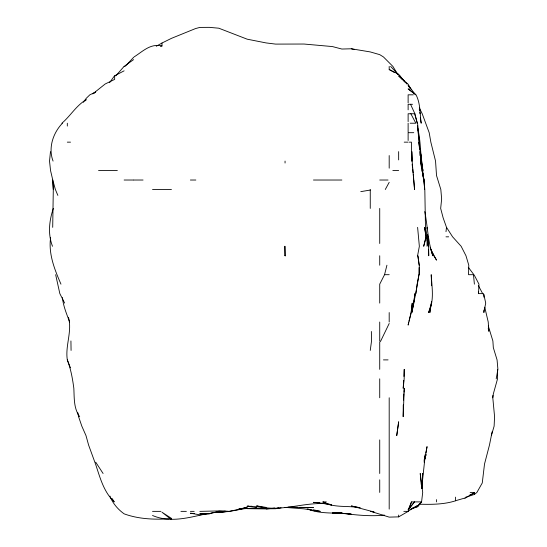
<?xml version="1.0" encoding="UTF-8"?>
<svg xmlns="http://www.w3.org/2000/svg" width="547" height="547" viewBox="0 0 547 547"><rect width="100%" height="100%" fill="white"/><g stroke="black" fill="none" stroke-linecap="round" stroke-linejoin="round"><path stroke-width="0.82" d="M411.754 161.085L411.419 142.152L409.327 142.152M497.585 369.355L497.538 378.825L493.326 393.922L492.799 397.758L494.577 416.691L494.119 426.161L491.356 435.624L489.456 445.094L484.519 464.027L482.263 482.96L476.909 492.43L474.393 494.433L465.716 497.202M52.703 227.354L53.298 189.488L52.765 180.025L50.55 170.555L49.524 161.085L50.481 151.622M68.464 317.287C72.375 331.373 65.086 345.615 67.302 359.892M403.262 404.855L403.16 416.691L404.281 388.295L403.953 392.233M403.419 400.124L403.823 393.813M403.946 376.459L404.226 369.355L404.171 378.825L403.187 388.295L403.741 380.404M483.856 310.046L483.856 312.556L485.715 303.093L483.856 294.58L482.652 293.623L478.516 293.623L478.974 284.16L474.393 275.367L468.3 267.251M427.057 240.53L427.255 236.824L425.477 227.354L424.821 189.488L423.973 180.025L420.609 161.085L420.212 151.622L418.797 142.152L419.583 149.256M492.799 397.758L492.929 395.392M421.983 488.485L422.694 473.49L422.263 482.96L425.299 454.557L424.212 461.661M50.611 237.61C48.307 253.87 54.597 269.534 60.97 284.16M430.448 307.038L429.867 312.556L431.549 301.513L431.487 303.093L428.595 312.556C434.503 300.556 431.898 287.401 431.214 274.69L431.597 285.732M411.276 508.648L417.587 506.351L421.58 501.893L422.701 492.43L420.226 473.49L421.231 484.539M445.99 231.682L446.509 227.354L443.152 217.891L440.67 208.421L441.641 198.958L440.827 189.488L436.52 175.539L435.549 161.085L430.845 142.152L429.19 132.689L422.209 113.755L419.364 107.93M411.084 312.556L412.233 303.093L411.255 312.556L408.124 325.089L408.616 322.792M413.778 302.3L414.879 293.623L413.819 303.093L411.269 312.556L413.676 303.093L411.877 312.556L413.689 303.093M370.257 350.422L371.536 340.959L371.358 331.489M496.204 378.825L497.907 369.355L497.073 359.892L493.326 347.625L492.881 340.959L488.286 325.971M425.901 452.971L427.057 446.619L424.178 462.447M417.587 255.75L419.351 246.287L417.607 227.354M491.356 435.624L492.177 431.679M413.86 302.3L415.741 293.623M408.971 321.233L410.886 313.349M379.721 303.093L379.721 284.16L384.548 274.69L386.927 265.22M424.821 457.716L425.614 454.557M53.326 208.421C49.209 220.742 47.692 233.897 52.491 246.287M424.185 460.868L426.086 454.557L424.096 460.082M374.004 511.93L370.729 511.363L389.19 517.127L398.654 516.874L408.199 511.363L411.501 501.893L421.58 501.893M408.739 508.546L411.501 501.893M389.19 323.503L380.739 340.959L379.721 342.128L379.721 369.355M385.293 189.488L389.19 182.336M109.612 82.652L114.46 75.889L124.121 70.83M83.308 102.296L86.248 98.316L89.845 94.822L95.718 92.033L93.64 93.428M408.124 510.023L414.53 501.893L408.124 509.476M410.489 509.236L417.587 506.748L421.477 501.893L417.587 506.351L414.435 507.233M62.447 123.219C52.991 132.996 48.054 148.039 53.066 161.085M115.752 75.889L124.073 66.419L133.584 59.616M125.714 65.818L133.584 57.367M85.147 100.819L86.248 99.663C76.313 105.468 70.529 115.848 61.914 123.219M92.751 93.906L105.181 83.985L114.651 79.404L114.651 75.889M134.056 56.95C142.911 51.356 150.473 43.172 161.987 45.989L161.987 43.022L171.45 38.352L195.573 28.553L199.853 27.412L209.316 27.35L218.786 28.198L247.189 39.186L266.122 42.926L275.585 44.102L303.988 44.034L332.391 46.563L341.854 49.039L351.324 48.779L370.257 51.924L379.721 54.645L383.461 56.95L392.903 66.419L397.772 74.433M408.124 511.117L417.587 505.64L415.405 506.597M464.923 498.303L474.393 492.82L474.393 494.433M156.244 46.269L161.987 43.022M469.292 495.315L474.393 492.82M412.493 508.245L414.674 507.267M455.46 500.833C443.774 504.539 431.303 504.539 419.166 504.19M464.923 498.023L455.46 500.758L455.46 497.141M218.26 511.363L209.316 513.859L199.853 513.51L209.316 513.681L199.853 514.816L190.383 513.23L194.329 513.517M238.506 509.373L247.189 507.144L237.719 509.975L229.453 511.363L218.786 510.932L199.853 511.363M208.53 513.359C190.089 517.188 170.876 523.39 152.517 515.479M160.408 46.29L161.987 45.989M360.788 191.648L370.257 190.041M281.11 507.855L275.585 508.731L266.122 508.785L274.799 508.211L266.122 508.922L247.189 508.662L256.652 507.896L238.506 509.093M225.282 511.13L210.896 512.99M238.506 509.455L247.189 508.122L241.665 508.71M248.762 506.296L247.189 506.495L251.921 506.235M277.165 508.04L278.744 507.889M384.459 515.124C368.904 516.703 353.341 514.665 337.909 512.847M169.085 518.829C154.022 519.705 138.37 519.089 124.121 513.838C117.926 509.394 112.627 503.274 109.947 496.067M326.867 503.787C303.202 501.818 280.037 512.854 256.652 505.879L266.122 507.418L247.189 506.16L248.762 506.132M241.665 508.525L244.03 508.423M241.665 508.491L243.244 508.436L228.249 511.582L220.366 512.081L228.249 511.363L218.786 511.171M288.207 507.131L297.677 507.233M285.055 507.411L313.452 507.616L299.257 507.336M213.262 512.532L218.786 512.464L228.229 511.363M124.121 66.419L125.154 66.419M413.341 94.822L408.124 94.822L408.124 102.904M412.527 104.286L408.124 104.286L408.124 109.844M414.865 114.542L417.293 123.219L414.893 113.755L408.124 113.755L408.124 121.619M410.141 123.219L415.843 123.219L410.852 113.755M413.758 132.689L408.124 132.689L408.124 140.504M67.315 142.152L70.515 142.152M404.212 142.152L408.124 142.152M98.542 170.555L117.345 170.555M392.835 170.555L398.654 170.555M124.121 180.025L133.584 180.025M133.878 180.025L143.054 180.025M190.383 180.025L195.84 180.025M313.452 180.025L341.854 180.025M379.721 180.025L388.021 180.025M152.517 189.488L171.45 189.488M445.99 236.824L448.663 236.824M284.748 246.287L285.055 255.757L285.589 255.757L285.055 255.613M384.548 274.69L389.19 274.69M383.454 359.892L388.076 359.892M470.153 492.43L474.393 492.43M322.921 501.893L326.306 501.893M152.517 511.363L160.996 511.363M180.92 511.363L186.377 511.363M190.383 511.363L194.192 511.363M403.823 511.363L408.199 511.363M285.055 507.384L303.988 508.84L320.262 511.363L313.452 509.797M319.763 502.72L313.452 502.344L322.921 503.336L331.598 505.052M337.123 512.778L351.324 514.132C336.931 512.101 321.684 514.72 307.934 509.086M360.001 507.787C347.66 505.325 334.381 508.197 322.921 502.037L331.598 504.943M313.452 510.604L314.949 510.857M373.861 511.93L351.324 505.961L360.001 507.725M351.324 48.779L354.477 49.572M307.14 508.915L312.665 510.392M389.19 66.419L389.19 69.537L398.654 74.248L405.341 82.652M389.19 69.537L394.284 72.423M402.209 79.438L398.654 75.889L408.124 84.204L411.371 89.722M390.647 66.419L398.654 74.891M404.185 80.935L399.686 75.889L403.802 80.935M405.874 82.829L406.995 84.088M483.117 293.623L483.856 294.58L483.856 297.13M103.089 473.49L95.718 462.181M446.509 227.354L452.595 236.824L461.142 246.287L465.976 255.757L468.786 265.22L468.54 274.69L473.47 274.69L474.393 284.16M112.121 498.515L114.255 501.893C103.793 492.006 100.087 477.777 95.718 464.581L88.614 445.094L85.995 435.624L81.824 426.161L78.583 416.691L77.831 412.746M410.209 88.737L408.124 85.353L415.713 94.822L408.124 88.867L416.028 94.822C420.575 103.54 419.816 113.735 421.183 123.219L420.315 117.701M79.691 416.691C73.606 408.479 74.344 397.963 73.831 388.295C72.566 378.661 70.836 369.047 67.315 359.947L70.406 367.782M478.393 285.616L482.652 293.623M64.635 303.093L59.842 293.623L55.657 274.69M430.598 249.2L436.52 260.14L433.826 255.757L430.133 247.743M410.551 104.286L414.893 113.755M57.852 195.402L55.377 189.488L52.744 180.025L53.298 189.488M69.606 322.026C66.72 314.04 63.247 306.115 62.44 297.568M431.446 251.811L432.868 255.757C427.768 241.459 427.706 226.314 424.752 211.58M484.751 307.236L488.232 322.026L488.806 331.489M427.057 237.535L428.445 246.287L427.405 241.767L428.609 246.287L428.732 255.757L428.568 249.446M427.412 241.767L428.486 246.287M420.397 161.878L423.973 180.025L424.602 189.488L424.007 180.025L422.147 170.555L423.399 178.445M488.239 328.337L488.669 330.703M427.474 234.369L427.891 236.824M419.282 109.017L419.528 110.597M419.768 112.176L420.014 113.755M420.964 153.987L423.549 178.445M428 237.61L428.212 239.189M78.255 414.325L78.583 416.691M419.105 265.22L417.867 255.757L419.323 265.22L419.166 274.69L419.118 267.592M412.137 164.244L412.513 167.396M412.705 168.975L413.115 172.92M417.587 123.219L419.221 142.152L417.587 127.745C421.081 141.837 420.192 156.428 422.975 170.555L421.211 161.085L420.91 156.353M478.365 292.043L478.516 293.623M412.13 161.085L411.816 151.622L412.13 161.085L414.537 189.488L413.792 180.025M413.265 174.5L413.717 179.231M419.843 151.622L420.007 155.567M417.641 125.584L417.723 129.53M70.925 340.959L71.076 350.422M436.52 499.63L436.52 501.893M427.057 227.354L427.057 228.878M427.057 236.824L427.057 246.287M417.587 506.351L417.587 506.748M408.124 123.219L408.124 132.114M398.654 151.622L398.654 159.915M398.654 515.042L398.654 516.874M389.19 155.553L389.19 168.175M389.19 312.556L389.19 322.026M389.19 397.758L389.19 509.113M379.721 208.421L379.721 243.483M379.721 255.757L379.721 265.22M379.721 322.026L379.721 340.959M379.721 378.825L379.721 397.758M379.721 439.897L379.721 473.49M379.721 479.828L379.721 492.43M370.257 189.488L370.257 208.421M285.055 161.085L285.055 163.033M285.055 246.287L285.055 255.757M67.315 123.219L67.315 126.07M421.805 482.96L421.771 488.485L421.805 482.96M398.654 421.908L396.732 435.624L398.654 421.908M417.156 284.16L415.795 293.623L418.961 274.69L417.156 284.16M425.963 236.824L423.686 246.287L426.257 236.824L424.561 227.354L425.963 236.824M266.122 508.361L250.341 508.43L266.122 508.361M341.854 512.819L332.391 513.059L341.854 512.819M171.45 518.378L161.987 512.231L171.45 519.65L171.45 518.378M428.677 246.287L428.034 236.824L428.677 246.287"/></g></svg>
